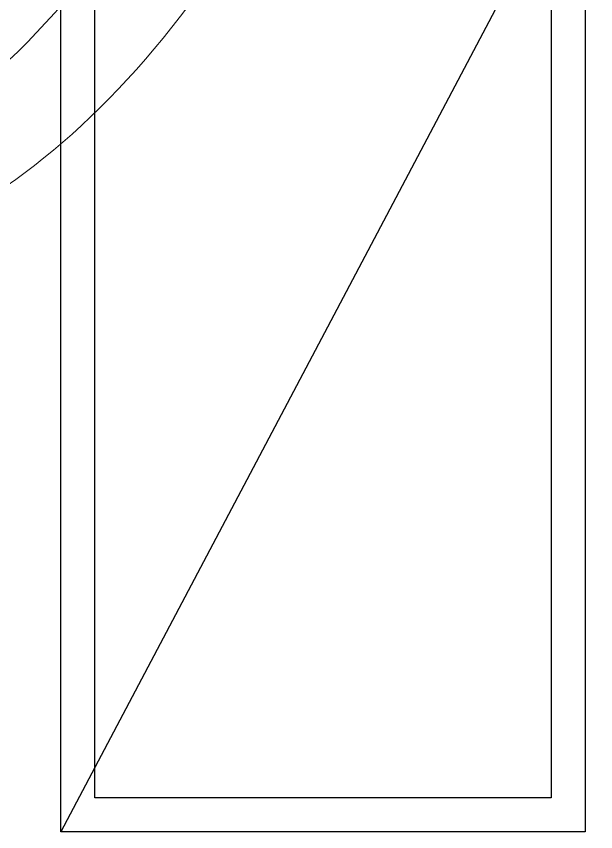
# Model space of a CAD drawing. Header units: millimetres. Extents: x -10942 to 92711, y -16583 to 30009.
# Drawn here: x 61820 to 62331, y 19462 to 20180 of the extents above; entities that cross this region are included whole.
import ezdxf
from ezdxf.lldxf.tags import DXFTag

# ---------------------------------------------------------------- set-up
doc = ezdxf.new("R2010")
doc.units = ezdxf.units.MM
doc.header["$LTSCALE"] = 1000
doc.header["$MEASUREMENT"] = 0
doc.layers.add('8', color=8, linetype='Continuous')
doc.layers.add('Fabric', color=253, linetype='Continuous', lineweight=0)
tags = doc.linetypes.add('DASHED2', pattern=[0.375, 0.25, -0.125]).pattern_tags.tags
tags[6:7] = [DXFTag(74, 4), DXFTag(75, 0), DXFTag(340, '0'), DXFTag(46, 1.0), DXFTag(50, 0.0), DXFTag(44, 0.0), DXFTag(45, 0.0)]
tags[4:5] = [DXFTag(74, 4), DXFTag(75, 0), DXFTag(340, '0'), DXFTag(46, 1.0), DXFTag(50, 0.0), DXFTag(44, 0.0), DXFTag(45, 0.0)]

# ---------------------------------------------------------------- blocks, each defined once
blk = doc.blocks.new('curtain elev1')
at = {"layer": 'Fabric', "lineweight": 0}
for points, knots in [([(323513.16, -7345.56, 0), (323574.03, -8322.53, 0), (323646.12, -8641.68, 0), (323891.53, -9075.52, 0), (324111.86, -9251.76, 0), (324281.34, -9247.72, 0), (324383.94, -9229.42, 0), (324511.07, -9156.06, 0)], [437.537701, 437.537701, 437.537701, 437.537701, 756.841523, 881.937441, 1071.680382, 1208.200709, 1265.355331, 1265.355331, 1265.355331, 1265.355331]), ([(323572.21, -7348.29, 0), (323626.48, -8175.68, 0), (323692.07, -8545.81, 0), (323963.54, -9025.72, 0), (324183.87, -9201.96, 0), (324353.54, -9197.92, 0), (324456.4, -9179.53, 0), (324511.07, -9156.06, 0), (324511.07, -9156.06, 0), (324511.07, -9156.06, 0), (324511.07, -9156.06, 0)], [370.207312, 370.207312, 370.207312, 370.207312, 756.841523, 881.937441, 1071.680382, 1208.200709, 1265.782785, 1265.782785, 1265.782785, 1265.786307, 1265.786307, 1265.786307, 1265.786307])]:
    blk.add_open_spline(points, degree=3, knots=knots, dxfattribs=at)

msp = doc.modelspace()

# ---------------------------------------------------------------- linework, layer by layer
at = {"layer": '8', "linetype": 'DASHED2', "ltscale": 200, "elevation": 0.01}
for points in [[(61859.05, 21212.05), (62321.55, 21212.05), (62321.55, 19461.55), (61859.05, 19461.55)], [(61889.05, 21182.05), (62291.55, 21182.05), (62291.55, 19491.55), (61889.05, 19491.55)]]:
    msp.add_lwpolyline(points, close=True, dxfattribs=at)
msp.add_lwpolyline([(61859.05, 21212.05), (62321.55, 20336.8), (61859.05, 19461.55)], dxfattribs=at)

# ---------------------------------------------------------------- block references
at = {"xscale": -1}
msp.add_blockref('curtain elev1', (385843.93, 29207.28, 0), dxfattribs=at)

doc.saveas('drawing.dxf')
